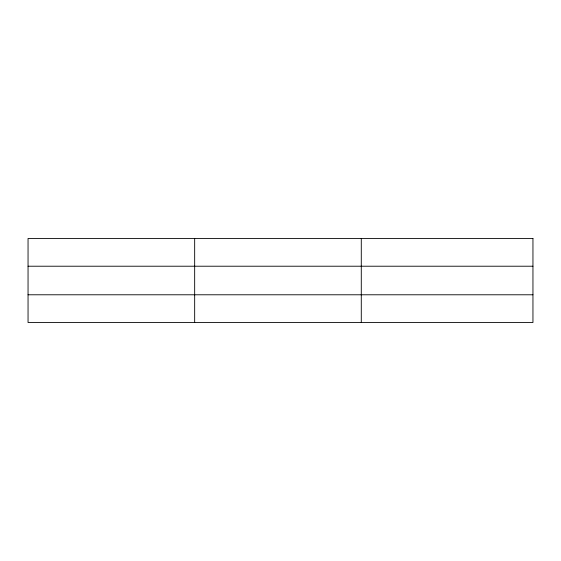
<?xml version="1.0" encoding="UTF-8"?>
<svg xmlns="http://www.w3.org/2000/svg" width="561" height="561" viewBox="0 0 561 561"><rect width="100%" height="100%" fill="white"/><g stroke="black" fill="none" stroke-linecap="round" stroke-linejoin="round"><path stroke-width="0.84" d="M361.284 238.481L361.284 322.519M28.05 266.216L532.95 266.216M28.05 294.784L532.95 294.784M194.667 238.481L194.667 322.519M532.95 238.481L532.95 322.519L28.05 322.519L28.05 238.481L532.95 238.481"/></g></svg>
